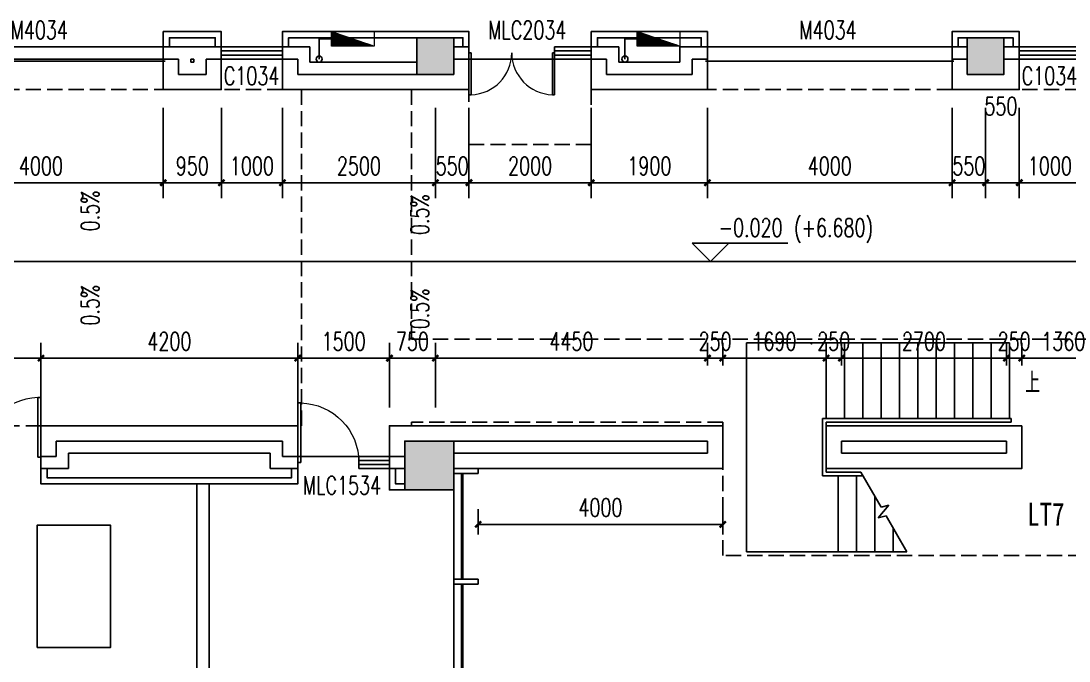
# Model space of a CAD drawing. Header units: inches. Extents: x -97096 to 280004, y -37912 to 97116.
# Drawn here: x 249644 to 266785, y -14892 to -4419 of the extents above; entities that cross this region are included whole.
import ezdxf

# ---------------------------------------------------------------- set-up
doc = ezdxf.new("R2010")
doc.units = ezdxf.units.IN
doc.header["$LTSCALE"] = 1000
doc.header["$MEASUREMENT"] = 0
doc.linetypes.add('DASH', pattern=[0.35, 0.25, -0.1])
for name, color, linetype in [('3T_BAR', 7, 'Continuous'), ('an-furniture', 253, 'Continuous'), ('COLUMN', 2, 'Continuous'), ('CURTWALL', 4, 'Continuous'), ('DIM_ELEV', 3, 'Continuous'), ('DIM_SYMB', 3, 'Continuous'), ('PUB_DIM', 3, 'Continuous'), ('PUB_HATCH', 253, 'Continuous'), ('PUB_TEXT', 7, 'Continuous'), ('S-XP', 1, 'Continuous'), ('S-XP-LG', 32, 'Continuous'), ('SEE', 5, 'Continuous'), ('SPACE', 7, 'Continuous'), ('STAIR', 3, 'Continuous'), ('SURFACE', 6, 'Continuous'), ('SURFACE-INT', 62, 'Continuous'), ('WALL', 2, 'Continuous'), ('WINDOW', 4, 'Continuous'), ('WINDOW_TEXT', 7, 'Continuous')]:
    doc.layers.add(name, color=color, linetype=linetype)
doc.layers.add('S-XIAO', color=30, linetype='Continuous', lineweight=5)
doc.styles.add('_TCH_DIM', font='SIMPLEX', dxfattribs={"bigfont": 'GBCBIG'})
doc.styles.add('_TCH_DIM_T3', font='SIMPLEX', dxfattribs={"width": 0.705882, "bigfont": 'GBCBIG'})
doc.styles.add('_TCH_WINDOW', font='SIMPLEX', dxfattribs={"bigfont": 'GBCBIG'})
doc.styles.add('DIMHT', font='', dxfattribs={"width": 0.8})
doc.styles.get('DIMHT').set_extended_font_data('SimHei')
doc.dimstyles.new('_TCH_ARCH&&100', dxfattribs={"dimtxt": 297.5, "dimasz": 100, "dimexe": 250, "dimexo": 300, "dimgap": 126.25, "dimtad": 1, "dimdec": 0, "dimzin": 0, "dimdsep": 46, "dimtxsty": '_TCH_DIM_T3', "dimblk": 'ARCHTICK', "dimcen": 0.09, "dimclrt": 7, "dimazin": 2, "dimtfac": 1, "dimtdec": 0, "dimtix": 1, "dimtmove": 2, "dimatfit": 3, "dimfxl": 1, "dimtolj": 1, "dimtzin": 0, "dimarcsym": 0})

# ---------------------------------------------------------------- blocks, each defined once
blk = doc.blocks.new('xiao2')
at = {"layer": 'S-XIAO', "linetype": 'Continuous'}
h = blk.add_hatch(dxfattribs=at)
h.set_pattern_fill('ANSI31', color=256, scale=10, angle=152.1447, style=0)
h.set_pattern_definition([(44.999815, (55471.2533, 434076.4532), (-0.8838806224, 0.8838863305), [])])
h.paths.add_polyline_path([(-345224, 932668), (-344524, 932668), (-344524, 932908)])
blk.add_lwpolyline([(-345224, 932668), (-344524, 932668), (-344524, 932908), (-345224, 932908)], close=True, dxfattribs=at)
at = {"layer": 'S-XP'}
for p, q in [((-344524, 932788), (-344324, 932788)), ((-344324, 932788), (-344324, 932458, -1000))]:
    blk.add_line(p, q, dxfattribs=at)
at = {"layer": 'S-XP-LG'}
blk.add_circle((-344324, 932458, -1000), 50, dxfattribs=at)
blk = doc.blocks.new('_ArchTick')
at = {"color": 0, "linetype": 'ByBlock', "const_width": 0.4}
blk.add_lwpolyline([(-0.5, -0.5), (0.5, 0.5)], dxfattribs=at)
blk = doc.blocks.new('*D716')
at = {"layer": 'Defpoints', "color": 0, "transparency": 16777216}
for p in [(260871, -9936), (256421, -10356), (260871, -10356)]:
    blk.add_point(p, dxfattribs=at)
at = {"layer": 'PUB_DIM', "color": 0, "lineweight": -2, "transparency": 16777216}
for p, q in [((256421, -10056), (256421, -9686)), ((260871, -10056), (260871, -9686)), ((256421, -9936), (260871, -9936))]:
    blk.add_line(p, q, dxfattribs=at)
at = {"layer": 'PUB_DIM', "color": 0, "lineweight": -2, "transparency": 16777216, "xscale": 100, "yscale": 100, "zscale": 100, "rotation": 180}
blk.add_blockref('_ArchTick', (256421, -9936), dxfattribs=at)
at = {"layer": 'PUB_DIM', "color": 0, "lineweight": -2, "transparency": 16777216, "xscale": 100, "yscale": 100, "zscale": 100}
blk.add_blockref('_ArchTick', (260871, -9936), dxfattribs=at)
at = {"layer": 'PUB_DIM', "color": 7, "transparency": 16777216, "insert": (258646, -9661), "char_height": 297.5, "attachment_point": 5, "style": '_TCH_DIM_T3'}
blk.add_mtext('\\A1;4450', dxfattribs=at)
blk = doc.blocks.new('*D717')
at = {"layer": 'Defpoints', "color": 0, "transparency": 16777216}
for p in [(261121, -9936), (260871, -10356), (261121, -10356)]:
    blk.add_point(p, dxfattribs=at)
at = {"layer": 'PUB_DIM', "color": 0, "lineweight": -2, "transparency": 16777216}
for p, q in [((260871, -10056), (260871, -9686)), ((261121, -10056), (261121, -9686)), ((260871, -9936), (260771, -9936)), ((260871, -9936), (261121, -9936)), ((261121, -9936), (261221, -9936))]:
    blk.add_line(p, q, dxfattribs=at)
at = {"layer": 'PUB_DIM', "color": 0, "lineweight": -2, "transparency": 16777216, "xscale": 100, "yscale": 100, "zscale": 100}
blk.add_blockref('_ArchTick', (260871, -9936), dxfattribs=at)
at = {"layer": 'PUB_DIM', "color": 0, "lineweight": -2, "transparency": 16777216, "xscale": 100, "yscale": 100, "zscale": 100, "rotation": 180}
blk.add_blockref('_ArchTick', (261121, -9936), dxfattribs=at)
at = {"layer": 'PUB_DIM', "color": 7, "transparency": 16777216, "insert": (260996, -9661), "char_height": 297.5, "attachment_point": 5, "style": '_TCH_DIM_T3'}
blk.add_mtext('\\A1;250', dxfattribs=at)
blk = doc.blocks.new('*D718')
at = {"layer": 'Defpoints', "color": 0, "transparency": 16777216}
for p in [(262811, -9936), (261121, -10356), (262811, -10356)]:
    blk.add_point(p, dxfattribs=at)
at = {"layer": 'PUB_DIM', "color": 0, "lineweight": -2, "transparency": 16777216}
for p, q in [((261121, -10056), (261121, -9686)), ((262811, -10056), (262811, -9686)), ((261121, -9936), (262811, -9936))]:
    blk.add_line(p, q, dxfattribs=at)
at = {"layer": 'PUB_DIM', "color": 0, "lineweight": -2, "transparency": 16777216, "xscale": 100, "yscale": 100, "zscale": 100, "rotation": 180}
blk.add_blockref('_ArchTick', (261121, -9936), dxfattribs=at)
at = {"layer": 'PUB_DIM', "color": 0, "lineweight": -2, "transparency": 16777216, "xscale": 100, "yscale": 100, "zscale": 100}
blk.add_blockref('_ArchTick', (262811, -9936), dxfattribs=at)
at = {"layer": 'PUB_DIM', "color": 7, "transparency": 16777216, "insert": (261966, -9661), "char_height": 297.5, "attachment_point": 5, "style": '_TCH_DIM_T3'}
blk.add_mtext('\\A1;1690', dxfattribs=at)
blk = doc.blocks.new('*D719')
at = {"layer": 'Defpoints', "color": 0, "transparency": 16777216}
for p in [(263061, -9936), (262811, -10356), (263061, -10356)]:
    blk.add_point(p, dxfattribs=at)
at = {"layer": 'PUB_DIM', "color": 0, "lineweight": -2, "transparency": 16777216}
for p, q in [((262811, -10056), (262811, -9686)), ((263061, -10056), (263061, -9686)), ((262811, -9936), (262711, -9936)), ((262811, -9936), (263061, -9936)), ((263061, -9936), (263161, -9936))]:
    blk.add_line(p, q, dxfattribs=at)
at = {"layer": 'PUB_DIM', "color": 0, "lineweight": -2, "transparency": 16777216, "xscale": 100, "yscale": 100, "zscale": 100}
blk.add_blockref('_ArchTick', (262811, -9936), dxfattribs=at)
at = {"layer": 'PUB_DIM', "color": 0, "lineweight": -2, "transparency": 16777216, "xscale": 100, "yscale": 100, "zscale": 100, "rotation": 180}
blk.add_blockref('_ArchTick', (263061, -9936), dxfattribs=at)
at = {"layer": 'PUB_DIM', "color": 7, "transparency": 16777216, "insert": (262936, -9661), "char_height": 297.5, "attachment_point": 5, "style": '_TCH_DIM_T3'}
blk.add_mtext('\\A1;250', dxfattribs=at)
blk = doc.blocks.new('*D720')
at = {"layer": 'Defpoints', "color": 0, "transparency": 16777216}
for p in [(265761, -9936), (263061, -10356), (265761, -10356)]:
    blk.add_point(p, dxfattribs=at)
at = {"layer": 'PUB_DIM', "color": 0, "lineweight": -2, "transparency": 16777216}
for p, q in [((263061, -10056), (263061, -9686)), ((265761, -10056), (265761, -9686)), ((263061, -9936), (265761, -9936))]:
    blk.add_line(p, q, dxfattribs=at)
at = {"layer": 'PUB_DIM', "color": 0, "lineweight": -2, "transparency": 16777216, "xscale": 100, "yscale": 100, "zscale": 100, "rotation": 180}
blk.add_blockref('_ArchTick', (263061, -9936), dxfattribs=at)
at = {"layer": 'PUB_DIM', "color": 0, "lineweight": -2, "transparency": 16777216, "xscale": 100, "yscale": 100, "zscale": 100}
blk.add_blockref('_ArchTick', (265761, -9936), dxfattribs=at)
at = {"layer": 'PUB_DIM', "color": 7, "transparency": 16777216, "insert": (264411, -9661), "char_height": 297.5, "attachment_point": 5, "style": '_TCH_DIM_T3'}
blk.add_mtext('\\A1;2700', dxfattribs=at)
blk = doc.blocks.new('*D721')
at = {"layer": 'Defpoints', "color": 0, "transparency": 16777216}
for p in [(266011, -9936), (265761, -10356), (266011, -10356)]:
    blk.add_point(p, dxfattribs=at)
at = {"layer": 'PUB_DIM', "color": 0, "lineweight": -2, "transparency": 16777216}
for p, q in [((265761, -10056), (265761, -9686)), ((266011, -10056), (266011, -9686)), ((265761, -9936), (265661, -9936)), ((265761, -9936), (266011, -9936)), ((266011, -9936), (266111, -9936))]:
    blk.add_line(p, q, dxfattribs=at)
at = {"layer": 'PUB_DIM', "color": 0, "lineweight": -2, "transparency": 16777216, "xscale": 100, "yscale": 100, "zscale": 100}
blk.add_blockref('_ArchTick', (265761, -9936), dxfattribs=at)
at = {"layer": 'PUB_DIM', "color": 0, "lineweight": -2, "transparency": 16777216, "xscale": 100, "yscale": 100, "zscale": 100, "rotation": 180}
blk.add_blockref('_ArchTick', (266011, -9936), dxfattribs=at)
at = {"layer": 'PUB_DIM', "color": 7, "transparency": 16777216, "insert": (265886, -9661), "char_height": 297.5, "attachment_point": 5, "style": '_TCH_DIM_T3'}
blk.add_mtext('\\A1;250', dxfattribs=at)
blk = doc.blocks.new('*D722')
at = {"layer": 'Defpoints', "color": 0, "transparency": 16777216}
for p in [(267371, -9936), (266011, -10356), (267371, -10356)]:
    blk.add_point(p, dxfattribs=at)
at = {"layer": 'PUB_DIM', "color": 0, "lineweight": -2, "transparency": 16777216}
for p, q in [((266011, -10056), (266011, -9686)), ((267371, -10056), (267371, -9686)), ((266011, -9936), (267371, -9936))]:
    blk.add_line(p, q, dxfattribs=at)
at = {"layer": 'PUB_DIM', "color": 0, "lineweight": -2, "transparency": 16777216, "xscale": 100, "yscale": 100, "zscale": 100, "rotation": 180}
blk.add_blockref('_ArchTick', (266011, -9936), dxfattribs=at)
at = {"layer": 'PUB_DIM', "color": 0, "lineweight": -2, "transparency": 16777216, "xscale": 100, "yscale": 100, "zscale": 100}
blk.add_blockref('_ArchTick', (267371, -9936), dxfattribs=at)
at = {"layer": 'PUB_DIM', "color": 7, "transparency": 16777216, "insert": (266691, -9661), "char_height": 297.5, "attachment_point": 5, "style": '_TCH_DIM_T3'}
blk.add_mtext('\\A1;1360', dxfattribs=at)
blk = doc.blocks.new('*D723')
at = {"layer": 'Defpoints', "color": 0, "transparency": 16777216}
for p in [(261121, -12655), (257121, -13123), (261121, -13123)]:
    blk.add_point(p, dxfattribs=at)
at = {"layer": 'PUB_DIM', "color": 0, "lineweight": -2, "transparency": 16777216}
for p, q in [((257121, -12823), (257121, -12405)), ((261121, -12823), (261121, -12405)), ((257121, -12655), (261121, -12655))]:
    blk.add_line(p, q, dxfattribs=at)
at = {"layer": 'PUB_DIM', "color": 0, "lineweight": -2, "transparency": 16777216, "xscale": 100, "yscale": 100, "zscale": 100, "rotation": 180}
blk.add_blockref('_ArchTick', (257121, -12655), dxfattribs=at)
at = {"layer": 'PUB_DIM', "color": 0, "lineweight": -2, "transparency": 16777216, "xscale": 100, "yscale": 100, "zscale": 100}
blk.add_blockref('_ArchTick', (261121, -12655), dxfattribs=at)
at = {"layer": 'PUB_DIM', "color": 7, "transparency": 16777216, "insert": (259121, -12380), "char_height": 297.5, "attachment_point": 5, "style": '_TCH_DIM_T3'}
blk.add_mtext('\\A1;4000', dxfattribs=at)
blk = doc.blocks.new('*D724')
at = {"layer": 'Defpoints', "color": 0, "transparency": 16777216}
for p in [(256421, -9936), (255671, -11043), (256421, -11043)]:
    blk.add_point(p, dxfattribs=at)
at = {"layer": 'PUB_DIM', "color": 0, "lineweight": -2, "transparency": 16777216}
for p, q in [((255671, -10743), (255671, -9686)), ((256421, -10743), (256421, -9686)), ((255671, -9936), (255571, -9936)), ((255671, -9936), (256421, -9936)), ((256421, -9936), (256521, -9936))]:
    blk.add_line(p, q, dxfattribs=at)
at = {"layer": 'PUB_DIM', "color": 0, "lineweight": -2, "transparency": 16777216, "xscale": 100, "yscale": 100, "zscale": 100}
blk.add_blockref('_ArchTick', (255671, -9936), dxfattribs=at)
at = {"layer": 'PUB_DIM', "color": 0, "lineweight": -2, "transparency": 16777216, "xscale": 100, "yscale": 100, "zscale": 100, "rotation": 180}
blk.add_blockref('_ArchTick', (256421, -9936), dxfattribs=at)
at = {"layer": 'PUB_DIM', "color": 7, "transparency": 16777216, "insert": (256046, -9661), "char_height": 297.5, "attachment_point": 5, "style": '_TCH_DIM_T3'}
blk.add_mtext('\\A1;750', dxfattribs=at)
blk = doc.blocks.new('*D725')
at = {"layer": 'Defpoints', "color": 0, "transparency": 16777216}
for p in [(255671, -9936), (254171, -11043), (255671, -11043)]:
    blk.add_point(p, dxfattribs=at)
at = {"layer": 'PUB_DIM', "color": 0, "lineweight": -2, "transparency": 16777216}
for p, q in [((254171, -10743), (254171, -9686)), ((255671, -10743), (255671, -9686)), ((254171, -9936), (255671, -9936))]:
    blk.add_line(p, q, dxfattribs=at)
at = {"layer": 'PUB_DIM', "color": 0, "lineweight": -2, "transparency": 16777216, "xscale": 100, "yscale": 100, "zscale": 100, "rotation": 180}
blk.add_blockref('_ArchTick', (254171, -9936), dxfattribs=at)
at = {"layer": 'PUB_DIM', "color": 0, "lineweight": -2, "transparency": 16777216, "xscale": 100, "yscale": 100, "zscale": 100}
blk.add_blockref('_ArchTick', (255671, -9936), dxfattribs=at)
at = {"layer": 'PUB_DIM', "color": 7, "transparency": 16777216, "insert": (254921, -9661), "char_height": 297.5, "attachment_point": 5, "style": '_TCH_DIM_T3'}
blk.add_mtext('\\A1;1500', dxfattribs=at)
blk = doc.blocks.new('*D726')
at = {"layer": 'Defpoints', "color": 0, "transparency": 16777216}
for p in [(254171, -9936), (249971, -11043), (254171, -11043)]:
    blk.add_point(p, dxfattribs=at)
at = {"layer": 'PUB_DIM', "color": 0, "lineweight": -2, "transparency": 16777216}
for p, q in [((249971, -10743), (249971, -9686)), ((254171, -10743), (254171, -9686)), ((249971, -9936), (254171, -9936))]:
    blk.add_line(p, q, dxfattribs=at)
at = {"layer": 'PUB_DIM', "color": 0, "lineweight": -2, "transparency": 16777216, "xscale": 100, "yscale": 100, "zscale": 100, "rotation": 180}
blk.add_blockref('_ArchTick', (249971, -9936), dxfattribs=at)
at = {"layer": 'PUB_DIM', "color": 0, "lineweight": -2, "transparency": 16777216, "xscale": 100, "yscale": 100, "zscale": 100}
blk.add_blockref('_ArchTick', (254171, -9936), dxfattribs=at)
at = {"layer": 'PUB_DIM', "color": 7, "transparency": 16777216, "insert": (252071, -9661), "char_height": 297.5, "attachment_point": 5, "style": '_TCH_DIM_T3'}
blk.add_mtext('\\A1;4200', dxfattribs=at)
blk = doc.blocks.new('*D727')
at = {"layer": 'Defpoints', "color": 0, "transparency": 16777216}
for p in [(249971, -9936), (247971, -11043), (249971, -11043)]:
    blk.add_point(p, dxfattribs=at)
at = {"layer": 'PUB_DIM', "color": 0, "lineweight": -2, "transparency": 16777216}
for p, q in [((247971, -10743), (247971, -9686)), ((249971, -10743), (249971, -9686)), ((247971, -9936), (249971, -9936))]:
    blk.add_line(p, q, dxfattribs=at)
at = {"layer": 'PUB_DIM', "color": 0, "lineweight": -2, "transparency": 16777216, "xscale": 100, "yscale": 100, "zscale": 100, "rotation": 180}
blk.add_blockref('_ArchTick', (247971, -9936), dxfattribs=at)
at = {"layer": 'PUB_DIM', "color": 0, "lineweight": -2, "transparency": 16777216, "xscale": 100, "yscale": 100, "zscale": 100}
blk.add_blockref('_ArchTick', (249971, -9936), dxfattribs=at)
at = {"layer": 'PUB_DIM', "color": 7, "transparency": 16777216, "insert": (248971, -9661), "char_height": 297.5, "attachment_point": 5, "style": '_TCH_DIM_T3'}
blk.add_mtext('\\A1;2000', dxfattribs=at)
blk = doc.blocks.new('*D792')
at = {"layer": 'Defpoints', "color": 0, "transparency": 16777216}
for p in [(247971, -5543), (251971, -5543), (251971, -7066)]:
    blk.add_point(p, dxfattribs=at)
at = {"layer": 'PUB_DIM', "color": 0, "lineweight": -2, "transparency": 16777216}
for p, q in [((247971, -5843), (247971, -7316)), ((251971, -5843), (251971, -7316)), ((247971, -7066), (251971, -7066))]:
    blk.add_line(p, q, dxfattribs=at)
at = {"layer": 'PUB_DIM', "color": 0, "lineweight": -2, "transparency": 16777216, "xscale": 100, "yscale": 100, "zscale": 100, "rotation": 180}
blk.add_blockref('_ArchTick', (247971, -7066), dxfattribs=at)
at = {"layer": 'PUB_DIM', "color": 0, "lineweight": -2, "transparency": 16777216, "xscale": 100, "yscale": 100, "zscale": 100}
blk.add_blockref('_ArchTick', (251971, -7066), dxfattribs=at)
at = {"layer": 'PUB_DIM', "color": 7, "transparency": 16777216, "insert": (249971, -6791), "char_height": 297.5, "attachment_point": 5, "style": '_TCH_DIM_T3'}
blk.add_mtext('\\A1;4000', dxfattribs=at)
blk = doc.blocks.new('*D793')
at = {"layer": 'Defpoints', "color": 0, "transparency": 16777216}
for p in [(251971, -5543), (252921, -5543), (252921, -7066)]:
    blk.add_point(p, dxfattribs=at)
at = {"layer": 'PUB_DIM', "color": 0, "lineweight": -2, "transparency": 16777216}
for p, q in [((251971, -5843), (251971, -7316)), ((252921, -5843), (252921, -7316)), ((251971, -7066), (252921, -7066))]:
    blk.add_line(p, q, dxfattribs=at)
at = {"layer": 'PUB_DIM', "color": 0, "lineweight": -2, "transparency": 16777216, "xscale": 100, "yscale": 100, "zscale": 100, "rotation": 180}
blk.add_blockref('_ArchTick', (251971, -7066), dxfattribs=at)
at = {"layer": 'PUB_DIM', "color": 0, "lineweight": -2, "transparency": 16777216, "xscale": 100, "yscale": 100, "zscale": 100}
blk.add_blockref('_ArchTick', (252921, -7066), dxfattribs=at)
at = {"layer": 'PUB_DIM', "color": 7, "transparency": 16777216, "insert": (252446, -6791), "char_height": 297.5, "attachment_point": 5, "style": '_TCH_DIM_T3'}
blk.add_mtext('\\A1;950', dxfattribs=at)
blk = doc.blocks.new('*D794')
at = {"layer": 'Defpoints', "color": 0, "transparency": 16777216}
for p in [(252921, -5543), (253921, -5543), (253921, -7066)]:
    blk.add_point(p, dxfattribs=at)
at = {"layer": 'PUB_DIM', "color": 0, "lineweight": -2, "transparency": 16777216}
for p, q in [((252921, -5843), (252921, -7316)), ((253921, -5843), (253921, -7316)), ((252921, -7066), (253921, -7066))]:
    blk.add_line(p, q, dxfattribs=at)
at = {"layer": 'PUB_DIM', "color": 0, "lineweight": -2, "transparency": 16777216, "xscale": 100, "yscale": 100, "zscale": 100, "rotation": 180}
blk.add_blockref('_ArchTick', (252921, -7066), dxfattribs=at)
at = {"layer": 'PUB_DIM', "color": 0, "lineweight": -2, "transparency": 16777216, "xscale": 100, "yscale": 100, "zscale": 100}
blk.add_blockref('_ArchTick', (253921, -7066), dxfattribs=at)
at = {"layer": 'PUB_DIM', "color": 7, "transparency": 16777216, "insert": (253421, -6791), "char_height": 297.5, "attachment_point": 5, "style": '_TCH_DIM_T3'}
blk.add_mtext('\\A1;1000', dxfattribs=at)
blk = doc.blocks.new('*D795')
at = {"layer": 'Defpoints', "color": 0, "transparency": 16777216}
for p in [(253921, -5543), (256421, -5543), (256421, -7066)]:
    blk.add_point(p, dxfattribs=at)
at = {"layer": 'PUB_DIM', "color": 0, "lineweight": -2, "transparency": 16777216}
for p, q in [((253921, -5843), (253921, -7316)), ((256421, -5843), (256421, -7316)), ((253921, -7066), (256421, -7066))]:
    blk.add_line(p, q, dxfattribs=at)
at = {"layer": 'PUB_DIM', "color": 0, "lineweight": -2, "transparency": 16777216, "xscale": 100, "yscale": 100, "zscale": 100, "rotation": 180}
blk.add_blockref('_ArchTick', (253921, -7066), dxfattribs=at)
at = {"layer": 'PUB_DIM', "color": 0, "lineweight": -2, "transparency": 16777216, "xscale": 100, "yscale": 100, "zscale": 100}
blk.add_blockref('_ArchTick', (256421, -7066), dxfattribs=at)
at = {"layer": 'PUB_DIM', "color": 7, "transparency": 16777216, "insert": (255171, -6791), "char_height": 297.5, "attachment_point": 5, "style": '_TCH_DIM_T3'}
blk.add_mtext('\\A1;2500', dxfattribs=at)
blk = doc.blocks.new('*D796')
at = {"layer": 'Defpoints', "color": 0, "transparency": 16777216}
for p in [(256421, -5543), (256971, -5543), (256971, -7066)]:
    blk.add_point(p, dxfattribs=at)
at = {"layer": 'PUB_DIM', "color": 0, "lineweight": -2, "transparency": 16777216}
for p, q in [((256421, -5843), (256421, -7316)), ((256971, -5843), (256971, -7316)), ((256421, -7066), (256321, -7066)), ((256421, -7066), (256971, -7066)), ((256971, -7066), (257071, -7066))]:
    blk.add_line(p, q, dxfattribs=at)
at = {"layer": 'PUB_DIM', "color": 0, "lineweight": -2, "transparency": 16777216, "xscale": 100, "yscale": 100, "zscale": 100}
blk.add_blockref('_ArchTick', (256421, -7066), dxfattribs=at)
at = {"layer": 'PUB_DIM', "color": 0, "lineweight": -2, "transparency": 16777216, "xscale": 100, "yscale": 100, "zscale": 100, "rotation": 180}
blk.add_blockref('_ArchTick', (256971, -7066), dxfattribs=at)
at = {"layer": 'PUB_DIM', "color": 7, "transparency": 16777216, "insert": (256696, -6791), "char_height": 297.5, "attachment_point": 5, "style": '_TCH_DIM_T3'}
blk.add_mtext('\\A1;550', dxfattribs=at)
blk = doc.blocks.new('*D797')
at = {"layer": 'Defpoints', "color": 0, "transparency": 16777216}
for p in [(256971, -5543), (258971, -5543), (258971, -7066)]:
    blk.add_point(p, dxfattribs=at)
at = {"layer": 'PUB_DIM', "color": 0, "lineweight": -2, "transparency": 16777216}
for p, q in [((256971, -5843), (256971, -7316)), ((258971, -5843), (258971, -7316)), ((256971, -7066), (258971, -7066))]:
    blk.add_line(p, q, dxfattribs=at)
at = {"layer": 'PUB_DIM', "color": 0, "lineweight": -2, "transparency": 16777216, "xscale": 100, "yscale": 100, "zscale": 100, "rotation": 180}
blk.add_blockref('_ArchTick', (256971, -7066), dxfattribs=at)
at = {"layer": 'PUB_DIM', "color": 0, "lineweight": -2, "transparency": 16777216, "xscale": 100, "yscale": 100, "zscale": 100}
blk.add_blockref('_ArchTick', (258971, -7066), dxfattribs=at)
at = {"layer": 'PUB_DIM', "color": 7, "transparency": 16777216, "insert": (257971, -6791), "char_height": 297.5, "attachment_point": 5, "style": '_TCH_DIM_T3'}
blk.add_mtext('\\A1;2000', dxfattribs=at)
blk = doc.blocks.new('*D798')
at = {"layer": 'Defpoints', "color": 0, "transparency": 16777216}
for p in [(258971, -5543), (260871, -5543), (260871, -7066)]:
    blk.add_point(p, dxfattribs=at)
at = {"layer": 'PUB_DIM', "color": 0, "lineweight": -2, "transparency": 16777216}
for p, q in [((258971, -5843), (258971, -7316)), ((260871, -5843), (260871, -7316)), ((258971, -7066), (260871, -7066))]:
    blk.add_line(p, q, dxfattribs=at)
at = {"layer": 'PUB_DIM', "color": 0, "lineweight": -2, "transparency": 16777216, "xscale": 100, "yscale": 100, "zscale": 100, "rotation": 180}
blk.add_blockref('_ArchTick', (258971, -7066), dxfattribs=at)
at = {"layer": 'PUB_DIM', "color": 0, "lineweight": -2, "transparency": 16777216, "xscale": 100, "yscale": 100, "zscale": 100}
blk.add_blockref('_ArchTick', (260871, -7066), dxfattribs=at)
at = {"layer": 'PUB_DIM', "color": 7, "transparency": 16777216, "insert": (259921, -6791), "char_height": 297.5, "attachment_point": 5, "style": '_TCH_DIM_T3'}
blk.add_mtext('\\A1;1900', dxfattribs=at)
blk = doc.blocks.new('*D799')
at = {"layer": 'Defpoints', "color": 0, "transparency": 16777216}
for p in [(260871, -5543), (264871, -5543), (264871, -7066)]:
    blk.add_point(p, dxfattribs=at)
at = {"layer": 'PUB_DIM', "color": 0, "lineweight": -2, "transparency": 16777216}
for p, q in [((260871, -5843), (260871, -7316)), ((264871, -5843), (264871, -7316)), ((260871, -7066), (264871, -7066))]:
    blk.add_line(p, q, dxfattribs=at)
at = {"layer": 'PUB_DIM', "color": 0, "lineweight": -2, "transparency": 16777216, "xscale": 100, "yscale": 100, "zscale": 100, "rotation": 180}
blk.add_blockref('_ArchTick', (260871, -7066), dxfattribs=at)
at = {"layer": 'PUB_DIM', "color": 0, "lineweight": -2, "transparency": 16777216, "xscale": 100, "yscale": 100, "zscale": 100}
blk.add_blockref('_ArchTick', (264871, -7066), dxfattribs=at)
at = {"layer": 'PUB_DIM', "color": 7, "transparency": 16777216, "insert": (262871, -6791), "char_height": 297.5, "attachment_point": 5, "style": '_TCH_DIM_T3'}
blk.add_mtext('\\A1;4000', dxfattribs=at)
blk = doc.blocks.new('*D800')
at = {"layer": 'Defpoints', "color": 0, "transparency": 16777216}
for p in [(264871, -5543), (265421, -5543), (265421, -7066)]:
    blk.add_point(p, dxfattribs=at)
at = {"layer": 'PUB_DIM', "color": 0, "lineweight": -2, "transparency": 16777216}
for p, q in [((264871, -5843), (264871, -7316)), ((265421, -5843), (265421, -7316)), ((264871, -7066), (264771, -7066)), ((264871, -7066), (265421, -7066)), ((265421, -7066), (265521, -7066))]:
    blk.add_line(p, q, dxfattribs=at)
at = {"layer": 'PUB_DIM', "color": 0, "lineweight": -2, "transparency": 16777216, "xscale": 100, "yscale": 100, "zscale": 100}
blk.add_blockref('_ArchTick', (264871, -7066), dxfattribs=at)
at = {"layer": 'PUB_DIM', "color": 0, "lineweight": -2, "transparency": 16777216, "xscale": 100, "yscale": 100, "zscale": 100, "rotation": 180}
blk.add_blockref('_ArchTick', (265421, -7066), dxfattribs=at)
at = {"layer": 'PUB_DIM', "color": 7, "transparency": 16777216, "insert": (265146, -6791), "char_height": 297.5, "attachment_point": 5, "style": '_TCH_DIM_T3'}
blk.add_mtext('\\A1;550', dxfattribs=at)
blk = doc.blocks.new('*D801')
at = {"layer": 'Defpoints', "color": 0, "transparency": 16777216}
for p in [(265421, -5543), (265971, -5543), (265971, -7066)]:
    blk.add_point(p, dxfattribs=at)
at = {"layer": 'PUB_DIM', "color": 0, "lineweight": -2, "transparency": 16777216}
for p, q in [((265421, -5843), (265421, -7316)), ((265971, -5843), (265971, -7316)), ((265421, -7066), (265971, -7066))]:
    blk.add_line(p, q, dxfattribs=at)
at = {"layer": 'PUB_DIM', "color": 0, "lineweight": -2, "transparency": 16777216, "xscale": 100, "yscale": 100, "zscale": 100, "rotation": 180}
blk.add_blockref('_ArchTick', (265421, -7066), dxfattribs=at)
at = {"layer": 'PUB_DIM', "color": 0, "lineweight": -2, "transparency": 16777216, "xscale": 100, "yscale": 100, "zscale": 100}
blk.add_blockref('_ArchTick', (265971, -7066), dxfattribs=at)
at = {"layer": 'PUB_DIM', "color": 7, "transparency": 16777216, "insert": (265671, -5813), "char_height": 297.5, "attachment_point": 5, "style": '_TCH_DIM_T3'}
blk.add_mtext('\\A1;550', dxfattribs=at)
blk = doc.blocks.new('*D802')
at = {"layer": 'Defpoints', "color": 0, "transparency": 16777216}
for p in [(265971, -5543), (266971, -5543), (266971, -7066)]:
    blk.add_point(p, dxfattribs=at)
at = {"layer": 'PUB_DIM', "color": 0, "lineweight": -2, "transparency": 16777216}
for p, q in [((265971, -5843), (265971, -7316)), ((266971, -5843), (266971, -7316)), ((265971, -7066), (266971, -7066))]:
    blk.add_line(p, q, dxfattribs=at)
at = {"layer": 'PUB_DIM', "color": 0, "lineweight": -2, "transparency": 16777216, "xscale": 100, "yscale": 100, "zscale": 100, "rotation": 180}
blk.add_blockref('_ArchTick', (265971, -7066), dxfattribs=at)
at = {"layer": 'PUB_DIM', "color": 0, "lineweight": -2, "transparency": 16777216, "xscale": 100, "yscale": 100, "zscale": 100}
blk.add_blockref('_ArchTick', (266971, -7066), dxfattribs=at)
at = {"layer": 'PUB_DIM', "color": 7, "transparency": 16777216, "insert": (266471, -6791), "char_height": 297.5, "attachment_point": 5, "style": '_TCH_DIM_T3'}
blk.add_mtext('\\A1;1000', dxfattribs=at)
blk = doc.blocks.new('_FZH')
blk.add_lwpolyline([(-0.5, -0.5), (0.5, -0.5), (0.5, 0.5), (-0.5, 0.5)], close=True)
at = {"layer": 'PUB_HATCH'}
blk.add_solid([(-0.5, -0.5), (0.5, -0.5), (-0.5, 0.5), (0.5, 0.5)], dxfattribs=at)
blk = doc.blocks.new('$DorLib2D$00000136')
at = {"color": 0, "linetype": 'DASH'}
blk.add_line((0.5075, 0.6667), (-0.5075, 0.6667), dxfattribs=at)
at = {"color": 0, "linetype": 'Continuous'}
blk.add_line((-0.5, -0.5), (0.5, -0.5), dxfattribs=at)
blk = doc.blocks.new('$TCHSYS$WIN2D')
for p, q in [((-0.5, 0.5), (0.5, 0.5)), ((-0.5, 0.5), (-0.5, -0.5)), ((0.5, 0.5), (0.5, -0.5)), ((0.5, 0.167), (-0.5, 0.167)), ((0.5, -0.167), (-0.5, -0.167)), ((-0.5, -0.5), (0.5, -0.5))]:
    blk.add_line(p, q)
blk = doc.blocks.new('$DorLib2D$00000002')
for p, q in [((-0.5, 0), (-0.5, 0.4875)), ((-0.475, 0.4875), (-0.5, 0.4875)), ((-0.475, 0), (-0.475, 0.4875)), ((0.475, 0), (0.475, 0.4875)), ((0.475, 0.4875), (0.5, 0.4875)), ((0.5, 0), (0.5, 0.4875)), ((-0.5, 0), (-0.475, 0)), ((0.5, 0), (0.475, 0))]:
    blk.add_line(p, q)
at = {"lineweight": 13}
for centre, start, end in [((-0.4875, 0), 0, 88.53072), ((0.4875, 0), 91.46928, 180)]:
    blk.add_arc(centre, 0.4875, start, end, dxfattribs=at)
blk = doc.blocks.new('$DorLib2D$00000001')
for p, q in [((0.45, 0.975), (0.5, 0.975)), ((0.45, 0), (0.45, 0.975)), ((0.5, 0), (0.5, 0.975)), ((0.5, 0), (0.45, 0))]:
    blk.add_line(p, q)
at = {"lineweight": 13}
blk.add_arc((0.475, 0), 0.975, 91.4693, 180, dxfattribs=at)
blk = doc.blocks.new('A$C27AB4F43')
at = {"layer": 'WINDOW', "yscale": 1000, "zscale": 1000}
for p, xscale in [((1450, 975), -1000), ((2450, 975), 1000)]:
    blk.add_blockref('$DorLib2D$00000001', p, dxfattribs=dict(at, xscale=xscale))

msp = doc.modelspace()

# ---------------------------------------------------------------- linework, layer by layer
at = {"layer": '3T_BAR'}
for p, q in [((256720.7, -11742.9), (256720.7, -11822.9)), ((257120.7, -11742.9), (256720.7, -11742.9)), ((256720.7, -11822.9), (257120.7, -11822.9)), ((257120.7, -11822.9), (257120.7, -11742.9)), ((256720.7, -13552.9), (256720.7, -13632.9)), ((257120.7, -13552.9), (256720.7, -13552.9)), ((256720.7, -13632.9), (257120.7, -13632.9)), ((257120.7, -13632.9), (257120.7, -13552.9))]:
    msp.add_line(p, q, dxfattribs=at)
at = {"layer": 'an-furniture'}
msp.add_line((256720.7, -14329.3), (256720.7, -22842.9), dxfattribs=at)
msp.add_lwpolyline([(249908.2, -14669.8), (251108.2, -14669.8), (251108.2, -12669.8), (249908.2, -12669.8)], close=True, dxfattribs=at)
at = {"layer": 'CURTWALL'}
for p, q in [((256850.7, -11822.9), (256850.7, -13552.9)), ((256870.7, -11822.9), (256870.7, -13552.9)), ((256850.7, -13632.9), (256850.7, -15402.9)), ((256870.7, -13632.9), (256870.7, -15402.9))]:
    msp.add_line(p, q, dxfattribs=at)
msp.add_lwpolyline([(256720.7, -11822.9), (256720.7, -22762.9)], dxfattribs=at)
at = {"layer": 'DIM_ELEV'}
for p, q in [((260920.7, -8354.9), (260620.7, -8054.9)), ((260620.7, -8054.9), (262185.7, -8054.9)), ((260920.7, -8354.9), (261220.7, -8054.9))]:
    msp.add_line(p, q, dxfattribs=at)
at = {"layer": 'DIM_SYMB'}
msp.add_line((232670.8, -8353), (271420.7, -8353), dxfattribs=at)
for points in [[(251029.7, -6750.6, 0, 0, 0), (251029.7, -7992.9, 80, 0, 0), (251029.7, -8292.9, 0, 0, 0)], [(256420.7, -6810.7, 0, 0, 0), (256420.7, -8053, 80, 0, 0), (256420.7, -8353, 0, 0, 0)], [(251029.7, -9835.2, 0, 0, 0), (251029.7, -8592.9, 80, 0, 0), (251029.7, -8292.9, 0, 0, 0)], [(256420.7, -9895.3, 0, 0, 0), (256420.7, -8653, 80, 0, 0), (256420.7, -8353, 0, 0, 0)], [(265960.7, -10332.9, 0, 0, 0), (262160.7, -10332.9, 0, 0, 0), (262160.7, -12452.9, 0, 0, 0), (263307.3, -12452.9, 80, 0, 0), (263607.3, -12452.9, 0, 0, 0)]]:
    msp.add_lwpolyline(points, format="xyseb", dxfattribs=at)
at = {"layer": 'SEE', "linetype": 'DASH'}
for p, q in [((247970.7, -5542.9), (251970.7, -5542.9)), ((253920.7, -5542.9), (252920.7, -5542.9)), ((264870.7, -5542.9), (260870.7, -5542.9)), ((266970.7, -5542.9), (265970.7, -5542.9)), ((249970.8, -11042.9), (247970.8, -11042.9))]:
    msp.add_line(p, q, dxfattribs=at)
for points in [[(254232, -11042.9), (254232, -5542.9), (256032, -5542.9), (256032, -9622.9), (267370.7, -9622.9), (267370.7, -13162.9), (261120.7, -13162.9), (261120.7, -10982.9), (256032, -10982.9), (256032, -11042.9)], [(258970.7, -5542.9), (258970.7, -6442.9), (256970.7, -6442.9), (256970.7, -5542.9)]]:
    msp.add_lwpolyline(points, dxfattribs=at)
msp.add_arc((262545.7, -9707.9), 25, 0, 90, dxfattribs=at)
at = {"layer": 'STAIR'}
for p, q in [((262810.7, -9682.9), (261510.7, -9682.9)), ((261510.7, -9682.9), (261510.7, -13102.9)), ((265810.7, -9682.9), (262810.7, -9682.9)), ((262810.7, -10922.9), (262810.7, -9682.9)), ((262810.7, -10922.9), (262810.7, -9682.9)), ((263110.7, -10922.9), (263110.7, -9682.9)), ((263410.7, -10922.9), (263410.7, -9682.9)), ((263710.7, -10922.9), (263710.7, -9682.9)), ((264010.7, -10922.9), (264010.7, -9682.9)), ((264310.7, -10922.9), (264310.7, -9682.9)), ((264610.7, -10922.9), (264610.7, -9682.9)), ((264910.7, -10922.9), (264910.7, -9682.9)), ((265210.7, -10922.9), (265210.7, -9682.9)), ((265510.7, -10922.9), (265510.7, -9682.9)), ((265810.7, -10922.9), (265810.7, -9682.9)), ((265840.7, -10922.9), (262750.7, -10922.9)), ((262750.7, -10922.9), (262750.7, -11862.9)), ((265840.7, -10982.9), (265840.7, -10922.9)), ((265810.7, -10982.9), (262810.7, -10982.9)), ((265840.7, -10982.9), (262810.7, -10982.9)), ((262810.7, -10982.9), (262810.7, -11802.9)), ((262810.7, -11802.9), (262810.7, -10982.9)), ((262810.7, -11802.9), (263382.1, -11802.9)), ((263007.3, -11802.9), (262810.7, -11802.9)), ((263007.3, -11802.9), (263382.1, -11802.9)), ((263712.4, -12375.1), (263382.1, -11802.9)), ((262750.7, -11862.9), (263416.7, -11862.9)), ((263007.3, -11862.9), (263007.3, -13102.9)), ((263007.3, -13102.9), (263007.3, -11862.9)), ((263307.3, -11862.9), (263307.3, -13102.9)), ((263607.3, -12193.1), (263607.3, -13102.9)), ((263661.9, -12548.4), (263834.8, -12342.3)), ((263834.8, -12342.3), (263712.4, -12375.1)), ((263792.3, -12513.4), (263661.9, -12548.4)), ((264132.6, -13102.9), (263792.3, -12513.4)), ((263907.3, -12712.7), (263907.3, -13102.9)), ((261510.7, -13102.9), (263007.3, -13102.9)), ((263007.3, -13102.9), (264132.6, -13102.9))]:
    msp.add_line(p, q, dxfattribs=at)
at = {"layer": 'SURFACE'}
for points in [[(251970.7, -4842.9), (251970.7, -5542.9), (252920.7, -5542.9), (252920.7, -4842.9)], [(253920.7, -5042.9), (253920.7, -5542.9), (256970.7, -5542.9), (256970.7, -5042.9)], [(258970.7, -5042.9), (258970.7, -5542.9), (260870.7, -5542.9), (260870.7, -5042.9)], [(264870.7, -5042.9), (264870.7, -5542.9), (265970.7, -5542.9), (265970.7, -5042.9)], [(254170.7, -11542.9), (254170.7, -11042.9), (249970.8, -11042.9), (249970.8, -11542.9)], [(255670.7, -11542.9), (255670.7, -11042.9), (261120.7, -11042.9), (261120.7, -11742.9), (256720.7, -11742.9)]]:
    msp.add_lwpolyline(points, dxfattribs=at)
msp.add_lwpolyline([(266010.7, -11042.9), (262810.7, -11042.9), (262810.7, -11742.9), (266010.7, -11742.9)], close=True, dxfattribs=at)
at = {"layer": 'SURFACE-INT'}
for points in [[(251970.7, -4842.9), (251970.7, -4592.9), (252920.7, -4592.9), (252920.7, -4842.9)], [(253920.7, -4842.9), (253920.7, -4592.9), (256970.7, -4592.9), (256970.7, -4842.9)], [(258970.7, -4842.9), (258970.7, -4592.9), (260870.7, -4592.9), (260870.7, -4842.9)], [(264870.7, -4842.9), (264870.7, -4592.9), (265970.7, -4592.9), (265970.7, -4842.9)], [(252070.7, -4842.9), (252070.7, -4692.9), (252820.7, -4692.9), (252820.7, -4842.9)], [(254020.7, -4842.9), (254020.7, -4692.9), (256870.7, -4692.9), (256870.7, -4842.9)], [(259070.7, -4842.9), (259070.7, -4692.9), (260770.7, -4692.9), (260770.7, -4842.9)], [(264970.7, -4842.9), (264970.7, -4692.9), (265870.7, -4692.9), (265870.7, -4842.9)], [(249970.8, -11742.9), (249970.8, -11992.9), (254170.7, -11992.9), (254170.7, -11742.9)], [(250070.8, -11742.9), (250070.8, -11892.9), (254070.7, -11892.9), (254070.7, -11742.9)], [(255670.7, -11742.9), (255670.7, -12092.9), (255920.7, -12092.9)], [(255770.7, -11742.9), (255770.7, -11992.9), (255920.7, -11992.9)]]:
    msp.add_lwpolyline(points, dxfattribs=at)
at = {"layer": 'WALL'}
for p, q in [((252320.8, -4842.9), (251970.7, -4842.9)), ((251970.7, -4842.9), (251970.7, -5042.9)), ((252570.8, -4842.9), (252320.8, -4842.9)), ((252920.7, -4842.9), (252570.8, -4842.9)), ((252920.7, -5042.9), (252920.7, -4842.9)), ((254370.8, -4842.9), (253920.7, -4842.9)), ((253920.7, -4842.9), (253920.7, -5042.9)), ((254370.8, -4842.9), (254370.8, -5092.9)), ((256970.7, -4842.9), (256720.7, -4842.9)), ((256970.7, -5042.9), (256970.7, -4842.9)), ((259420.8, -4842.9), (258970.7, -4842.9)), ((258970.7, -4842.9), (258970.7, -5042.9)), ((259420.8, -4842.9), (259420.8, -5092.9)), ((260870.7, -4842.9), (260420.8, -4842.9)), ((260420.8, -4842.9), (260420.8, -5092.9)), ((260870.7, -5042.9), (260870.7, -4842.9)), ((265120.7, -4842.9), (264870.7, -4842.9)), ((264870.7, -4842.9), (264870.7, -5042.9)), ((265970.7, -4842.9), (265720.7, -4842.9)), ((265970.7, -5042.9), (265970.7, -4842.9)), ((251970.7, -5042.9), (252220.8, -5042.9)), ((252220.8, -5042.9), (252220.8, -5292.9)), ((252420.8, -5042.9), (252420.8, -5092.9)), ((252470.8, -5042.9), (252420.8, -5042.9)), ((252470.8, -5092.9), (252420.8, -5092.9)), ((252470.8, -5042.9), (252470.8, -5092.9)), ((252670.8, -5042.9), (252670.8, -5292.9)), ((252670.8, -5042.9), (252920.7, -5042.9)), ((253920.7, -5042.9), (254170.8, -5042.9)), ((254170.8, -5042.9), (254170.8, -5292.9)), ((256120.7, -5092.9), (254370.8, -5092.9)), ((256720.7, -5042.9), (256970.7, -5042.9)), ((258970.7, -5042.9), (259220.8, -5042.9)), ((259220.8, -5042.9), (259220.8, -5292.9)), ((260420.8, -5092.9), (259420.8, -5092.9)), ((260620.8, -5042.9), (260870.7, -5042.9)), ((260620.8, -5042.9), (260620.8, -5292.9)), ((264870.7, -5042.9), (265120.7, -5042.9)), ((265720.7, -5042.9), (265970.7, -5042.9)), ((252670.8, -5292.9), (252220.8, -5292.9)), ((256120.7, -5292.9), (254170.8, -5292.9)), ((260620.8, -5292.9), (259220.8, -5292.9)), ((250220.8, -11292.9), (250220.8, -11542.9)), ((250220.8, -11292.9), (253920.8, -11292.9)), ((253920.8, -11292.9), (253920.8, -11542.9)), ((256720.7, -11292.9), (260870.7, -11292.9)), ((260870.7, -11292.9), (260870.7, -11492.9)), ((265760.7, -11292.9), (263060.7, -11292.9)), ((263060.7, -11492.9), (263060.7, -11292.9)), ((265760.7, -11492.9), (265760.7, -11292.9)), ((250220.8, -11542.9), (249970.8, -11542.9)), ((249970.8, -11542.9), (249970.8, -11742.9)), ((250420.8, -11492.9), (250420.8, -11742.9)), ((250420.8, -11492.9), (253720.8, -11492.9)), ((253720.8, -11492.9), (253720.8, -11742.9)), ((254170.7, -11542.9), (253920.8, -11542.9)), ((254170.7, -11742.9), (254170.7, -11542.9)), ((255920.7, -11542.9), (255670.7, -11542.9)), ((255670.7, -11542.9), (255670.7, -11742.9)), ((256720.7, -11492.9), (260870.7, -11492.9)), ((265760.7, -11492.9), (263060.7, -11492.9)), ((249970.8, -11742.9), (250420.8, -11742.9)), ((253720.8, -11742.9), (254170.7, -11742.9)), ((255670.7, -11742.9), (255920.7, -11742.9)), ((252520.7, -22592.9), (252520.7, -11992.9)), ((252720.7, -22592.9), (252720.7, -11992.9))]:
    msp.add_line(p, q, dxfattribs=at)
at = {"layer": 'WINDOW'}
for p, q in [((264870.7, -4842.9), (260870.7, -4842.9)), ((251970.7, -5042.9), (247970.7, -5042.9)), ((258370.7, -5042.9), (256970.7, -5042.9)), ((254170.7, -11542.9), (255670.7, -11542.9))]:
    msp.add_line(p, q, dxfattribs=at)

# ---------------------------------------------------------------- block references
at = {"xscale": -1, "rotation": 359.9998149932536}
for p in [(-89806.3, -937500), (-84806.3, -937500)]:
    msp.add_blockref('xiao2', p, dxfattribs=at)
at = {"layer": 'COLUMN'}
for p, xscale, yscale, zscale in [((256420.7, -4992.9), 600, 600, 600), ((265420.7, -4992.9), 600, 600, 600), ((256320.7, -11692.9), 800, 800, 800)]:
    msp.add_blockref('_FZH', p, dxfattribs=dict(at, xscale=xscale, yscale=yscale, zscale=zscale))
at = {"layer": 'SURFACE-INT'}
msp.add_blockref('A$C27AB4F43', (247018.1, -12531.9), dxfattribs=at)
at = {"layer": 'WINDOW'}
ref = msp.add_blockref('$DorLib2D$00000136', (249970.7, -4942.9), dxfattribs=dict(at, xscale=-4000, yscale=200, zscale=-4000, rotation=180))
ref.add_attrib('A', 'M4034', (249475.7, -4716.6), dxfattribs={"layer": 'WINDOW_TEXT', "height": 297.5, "style": '_TCH_WINDOW', "width": 0.705882})
ref = msp.add_blockref('$DorLib2D$00000136', (262870.7, -4942.9), dxfattribs=dict(at, xscale=-4000, yscale=200, zscale=-4000, rotation=180))
ref.add_attrib('A', 'M4034', (262375.7, -4716.6), dxfattribs={"layer": 'WINDOW_TEXT', "height": 297.5, "style": '_TCH_WINDOW', "width": 0.705882})
ref = msp.add_blockref('$TCHSYS$WIN2D', (253420.7, -4942.9), dxfattribs=dict(at, xscale=-1000, yscale=-200, zscale=-1000, rotation=180))
ref.add_attrib('A', 'C1034', (252960.7, -5466.6), dxfattribs={"layer": 'WINDOW_TEXT', "height": 297.5, "style": '_TCH_WINDOW', "width": 0.705882})
at = {"layer": 'WINDOW', "rotation": 180}
for name, p, xscale, yscale, zscale in [('$DorLib2D$00000002', (257670.7, -4942.9), 1400, 1400, 1400), ('$TCHSYS$WIN2D', (258670.7, -4942.9), -600, -200, -600)]:
    msp.add_blockref(name, p, dxfattribs=dict(at, xscale=xscale, yscale=yscale, zscale=zscale))
at = {"layer": 'WINDOW'}
ref = msp.add_blockref('$TCHSYS$WIN2D', (266470.7, -4942.9), dxfattribs=dict(at, xscale=-1000, yscale=-200, zscale=-1000, rotation=180))
ref.add_attrib('A', 'C1034', (266010.7, -5466.6), dxfattribs={"layer": 'WINDOW_TEXT', "height": 297.5, "style": '_TCH_WINDOW', "width": 0.705882})
for name, p, xscale, yscale, zscale in [('$DorLib2D$00000001', (254670.7, -11642.9), -1000, 1000, -1000), ('$TCHSYS$WIN2D', (255420.7, -11642.9), 500, -200, 500)]:
    msp.add_blockref(name, p, dxfattribs=dict(at, xscale=xscale, yscale=yscale, zscale=zscale))

# ---------------------------------------------------------------- texts
at = {"layer": 'PUB_TEXT', "style": '_TCH_DIM', "width": 0.705882}
for p in [(250924.7, -7861.7), (256315.7, -7921.8), (250924.7, -9404.1), (256315.7, -9464.1)]:
    msp.add_text('0.5%', height=297.5, rotation=90, dxfattribs=at).set_placement(p)
for s, p in [('-0.020', (261055.7, -7949.9)), ('(+6.680)', (262285.7, -7949.9))]:
    msp.add_text(s, height=297.5, dxfattribs=at).set_placement(p)
at = {"layer": 'PUB_TEXT', "style": '_TCH_DIM'}
msp.add_text('上', height=337.6, dxfattribs=at).set_placement((266065.7, -10507.9))
at = {"layer": 'SPACE', "style": 'DIMHT', "width": 0.8}
msp.add_text('LT7', height=375.53, dxfattribs=at).set_placement((266097.9, -12678.2))
at = {"layer": 'WINDOW_TEXT', "style": '_TCH_WINDOW', "width": 0.705882}
for s, p in [('MLC2034', (257285.7, -4716.6)), ('MLC1534', (254255.7, -12166.3))]:
    msp.add_text(s, height=297.5, dxfattribs=at).set_placement(p)

# ---------------------------------------------------------------- dimensions: what is measured, and where the dimension line sits
at = {"layer": 'PUB_DIM'}
for p1, p2, distance, picture, middle in [((247970.7, -5542.9), (251970.7, -5542.9), -1523.6, '*D792', (249970.7, -6791.5)), ((251970.7, -5542.9), (252920.7, -5542.9), -1523.6, '*D793', (252445.7, -6791.5)), ((252920.7, -5542.9), (253920.7, -5542.9), -1523.6, '*D794', (253420.7, -6791.5)), ((253920.7, -5542.9), (256420.7, -5542.9), -1523.6, '*D795', (255170.7, -6791.5)), ((256420.7, -5542.9), (256970.7, -5542.9), -1523.6, '*D796', (256695.7, -6791.5)), ((256970.7, -5542.9), (258970.7, -5542.9), -1523.6, '*D797', (257970.7, -6791.5)), ((258970.7, -5542.9), (260870.7, -5542.9), -1523.6, '*D798', (259920.7, -6791.5)), ((260870.7, -5542.9), (264870.7, -5542.9), -1523.6, '*D799', (262870.7, -6791.5)), ((264870.7, -5542.9), (265420.7, -5542.9), -1523.6, '*D800', (265145.7, -6791.5)), ((265970.7, -5542.9), (266970.7, -5542.9), -1523.6, '*D802', (266470.7, -6791.5)), ((247970.7, -11042.9), (249970.8, -11042.9), 1107.2, '*D727', (248970.8, -9660.7)), ((249970.8, -11042.9), (254170.7, -11042.9), 1107.2, '*D726', (252070.8, -9660.7)), ((254170.7, -11042.9), (255670.7, -11042.9), 1107.2, '*D725', (254920.7, -9660.7)), ((255670.7, -11042.9), (256420.7, -11042.9), 1107.2, '*D724', (256045.7, -9660.7)), ((256420.7, -10355.9), (260870.7, -10355.9), 420.2, '*D716', (258645.7, -9660.7)), ((260870.7, -10355.9), (261120.7, -10355.9), 420.2, '*D717', (260995.7, -9660.7)), ((261120.7, -10355.9), (262810.7, -10355.9), 420.2, '*D718', (261965.7, -9660.7)), ((262810.7, -10355.9), (263060.7, -10355.9), 420.2, '*D719', (262935.7, -9660.7)), ((263060.7, -10355.9), (265760.7, -10355.9), 420.2, '*D720', (264410.7, -9660.7)), ((265760.7, -10355.9), (266010.7, -10355.9), 420.2, '*D721', (265885.7, -9660.7)), ((266010.7, -10355.9), (267370.7, -10355.9), 420.2, '*D722', (266690.7, -9660.7)), ((257120.7, -13122.9), (261120.7, -13122.9), 468.2, '*D723', (259120.7, -12379.7))]:
    dim = msp.add_aligned_dim(p1=p1, p2=p2, distance=distance, dimstyle='_TCH_ARCH&&100', dxfattribs=at)
    dim.commit()
    dim.dimension.update_dxf_attribs({"geometry": picture, "text_midpoint": middle})
dim = msp.add_linear_dim(base=(265970.7, -7066.5), p1=(265420.7, -5542.9), p2=(265970.7, -5542.9), angle=360, dimstyle='_TCH_ARCH&&100', dxfattribs=at)
dim.commit()
dim.dimension.update_dxf_attribs({"geometry": '*D801', "text_midpoint": (265670.7, -5812.6), "dimtype": 161})

doc.saveas('drawing.dxf')
